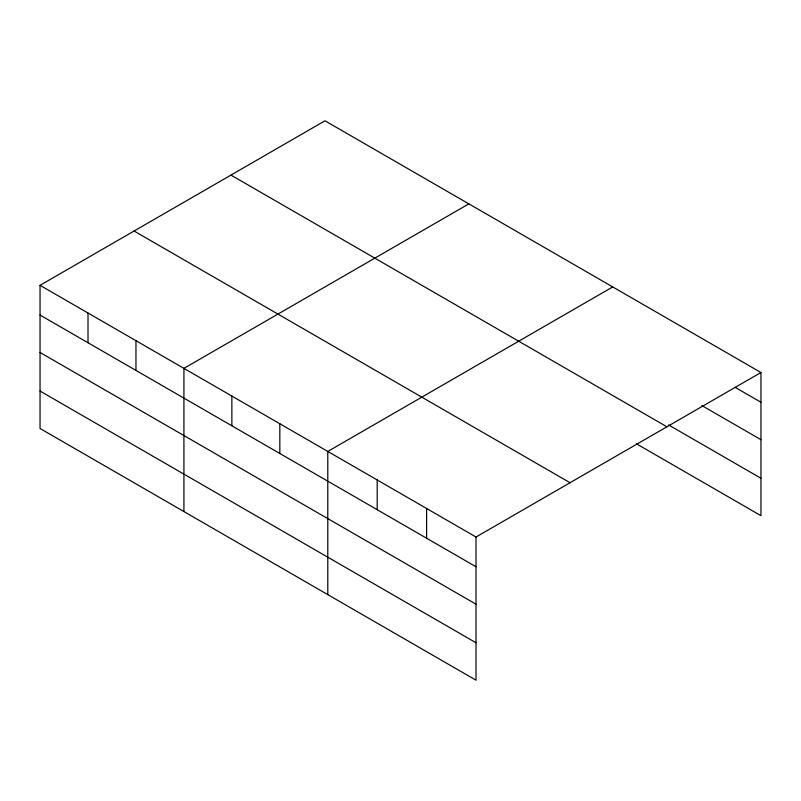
<?xml version="1.0" encoding="UTF-8"?>
<svg xmlns="http://www.w3.org/2000/svg" width="801" height="801" viewBox="0 0 801 801"><rect width="100%" height="100%" fill="white"/><g stroke="black" fill="none" stroke-linecap="round" stroke-linejoin="round"><path stroke-width="1.2" d="M476.014 604.184L476.014 537.01L40.05 285.316L40.05 428.495L476.014 680.199L476.014 604.184L40.05 352.49M636.354 443.754L760.95 515.684L760.95 372.505L324.986 120.801L40.05 285.316M468.855 203.865L183.92 368.37L183.92 511.559M612.725 286.928L327.789 451.434L327.789 594.612M476.014 537.01L760.95 372.505M735.168 387.364L760.95 402.242M701.876 405.576L760.95 439.679M668.575 424.92L760.95 478.257M230.958 175.089L666.923 426.793M134.077 231.028L570.042 482.723M40.05 315.053L476.014 566.748M40.05 391.058L476.014 642.762M426.603 508.485L426.603 538.222M377.191 479.959L377.191 509.696M279.829 423.749L279.829 453.486M231.869 396.064L231.869 425.802M135.96 340.685L135.96 370.422M88.01 313.001L88.01 342.738"/></g></svg>
